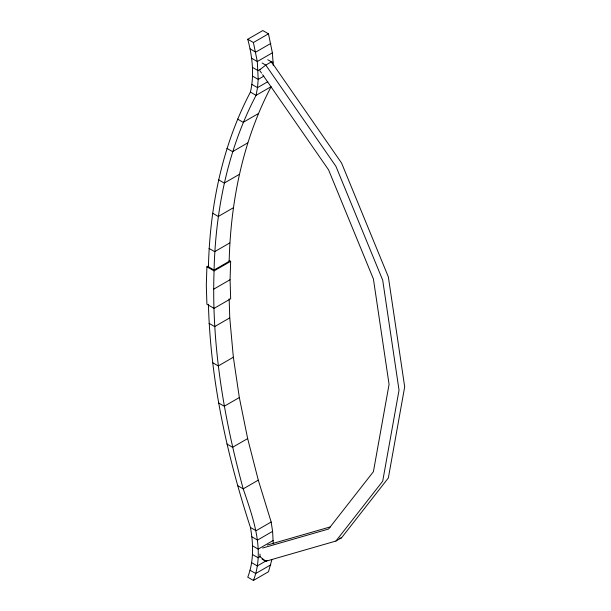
<?xml version="1.0" encoding="UTF-8"?>
<svg xmlns="http://www.w3.org/2000/svg" width="611" height="611" viewBox="0 0 611 611"><rect width="100%" height="100%" fill="white"/><g stroke="black" fill="none" stroke-linecap="round" stroke-linejoin="round"><path stroke-width="0.92" d="M271.857 559.752L268.489 571.743L253.405 580.45L247.753 577.181C253.886 561.379 253.42 543.882 250.426 527.446C226.925 455.317 210.474 380.279 208.42 304.247M273.254 543.874L272.598 531.364L271.162 522L258.293 480.147L247.661 438.583L239.336 397.532L233.356 357.229L229.759 317.888L229.156 298.802M208.488 265.861L206.908 266.778L206.312 285.161L206.908 304.247L214.071 308.379L230.66 298.802L230.064 279.723L230.66 261.332L229.072 260.416M273.239 65.438L272.384 52.829L268.489 33.819L262.837 30.55L247.753 39.257C252.343 56.38 254.451 74.626 250.426 92.078C222.198 145.708 209.94 206.533 208.42 266.778L214.071 270.039L229.156 261.332C230.683 201.088 242.934 140.27 271.162 86.64L256.078 95.347C227.85 148.977 215.599 209.794 214.071 270.039M253.405 580.45C265.235 550.213 252.985 517.654 243.209 488.853C223.832 418.016 211.368 344.551 214.071 270.91L230.66 261.332M262.111 559.149L265.785 561.272L335.913 541.048L382.7 481.216L399.036 390.124L382.7 280.166L335.913 166.314L265.785 65.102L262.111 62.986M335.913 541.048L341.572 537.779L388.352 477.947L404.688 386.855L388.352 276.905L341.572 163.045L271.437 61.841L267.763 59.718M260.019 69.562L265.785 65.102L271.437 61.841M247.753 39.257L253.405 42.526L268.489 33.819M270.803 43.419L255.719 52.126L250.067 48.865M272.384 52.829L257.3 61.535L251.648 58.274M260.515 69.28L258.132 70.655L252.473 67.386M271.628 62.864L273.209 61.948M263.761 76.176L258.201 79.384L257.514 87.64L256.078 95.347L250.426 92.078M267.832 81.683L257.514 87.64L251.862 84.379M258.293 113.631L243.209 122.337L237.557 119.076M247.661 142.928L232.585 151.635L226.925 148.366M239.336 174.364L224.26 183.071L218.601 179.802M233.356 207.763L218.28 216.47L212.62 213.208M229.759 242.949L214.675 251.656L209.023 248.387M213.476 289.301L230.064 279.723M229.759 317.888L214.675 326.595L209.023 323.326M233.356 357.229L218.28 365.936L212.62 362.674M239.336 397.532L224.26 406.239L218.601 402.977M247.661 438.583L232.585 447.29L226.925 444.029M258.293 480.147L243.209 488.853L237.557 485.592M271.162 522L256.078 530.707L250.426 527.446M272.598 531.364L257.514 540.071L251.862 536.809M273.285 540.414L258.201 549.121L252.549 545.86M260.515 556.4L258.132 557.774L252.473 554.505M266.824 560.432L257.3 565.931L251.648 562.662M267.198 560.455L265.785 561.272L260.019 556.682L259.981 554.062M270.803 564.808L255.719 573.515L250.067 570.246M267.389 545.035L330.559 526.819M262.654 548.036L328.565 529.027L373.413 471.677L389.07 384.365L373.413 278.975L328.565 169.843L262.608 74.664M339.747 538.306L341.572 537.779M252.549 76.123L258.201 79.384L257.3 61.535L253.405 42.526M206.908 266.778L214.071 270.91M259.904 70.761L261.531 73.099"/></g></svg>
